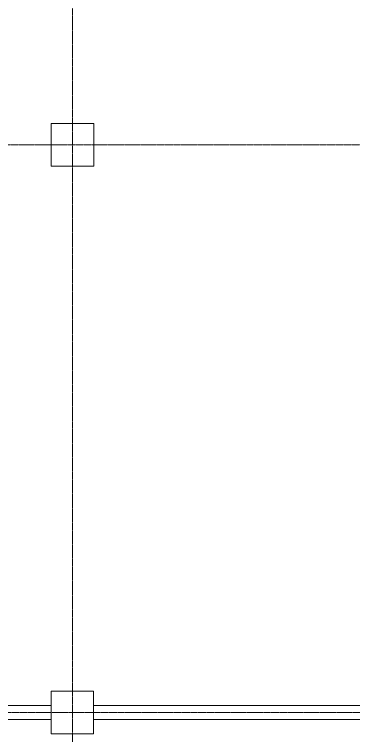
# Model space of a CAD drawing. Extents: x -59767 to 1106559, y -1290 to 1129522.
# Drawn here: x 140041 to 144817, y 581354 to 591517 of the extents above; entities that cross this region are included whole.
import ezdxf

# ---------------------------------------------------------------- set-up
doc = ezdxf.new("R2010")
doc.units = 0
doc.linetypes.add('CENTER', pattern=[2, 1.25, -0.25, 0.25, -0.25])
for name, color, linetype, lineweight in [('COLUMN', 2, 'CONTINUOUS', 9), ('WALL_200', 3, 'CONTINUOUS', 9), ('중심선', 1, 'CENTER', 9)]:
    doc.layers.add(name, color=color, linetype=linetype, lineweight=lineweight)

# ---------------------------------------------------------------- blocks, each defined once
blk = doc.blocks.new('column600')
at = {"layer": 'COLUMN', "linetype": 'Continuous'}
blk.add_lwpolyline([(-300, -300), (300, -300), (300, 300), (-300, 300)], close=True, dxfattribs=at)

msp = doc.modelspace()

# ---------------------------------------------------------------- linework, layer by layer
at = {"layer": 'WALL_200', "ltscale": 0.5}
for points in [[(135156.8, 581779.1), (140556.8, 581779.1), (140556.8, 581579.1), (135156.8, 581579.1)], [(141156.8, 581779.1), (146556.8, 581779.1), (146556.8, 581579.1), (141156.8, 581579.1)]]:
    msp.add_lwpolyline(points, close=True, dxfattribs=at)
at = {"layer": '중심선'}
for p, q in [((140858.2, 555029.1), (140858.2, 618526.4)), ((62206.8, 589679.1), (154856.8, 589679.1)), ((62208.2, 581679.1), (154858.2, 581679.1))]:
    msp.add_line(p, q, dxfattribs=at)

# ---------------------------------------------------------------- block references
at = {"layer": 'COLUMN', "linetype": 'Continuous'}
for p in [(140857.7, 589679.1), (140856.8, 581679.1)]:
    msp.add_blockref('column600', p, dxfattribs=at)

doc.saveas('drawing.dxf')
